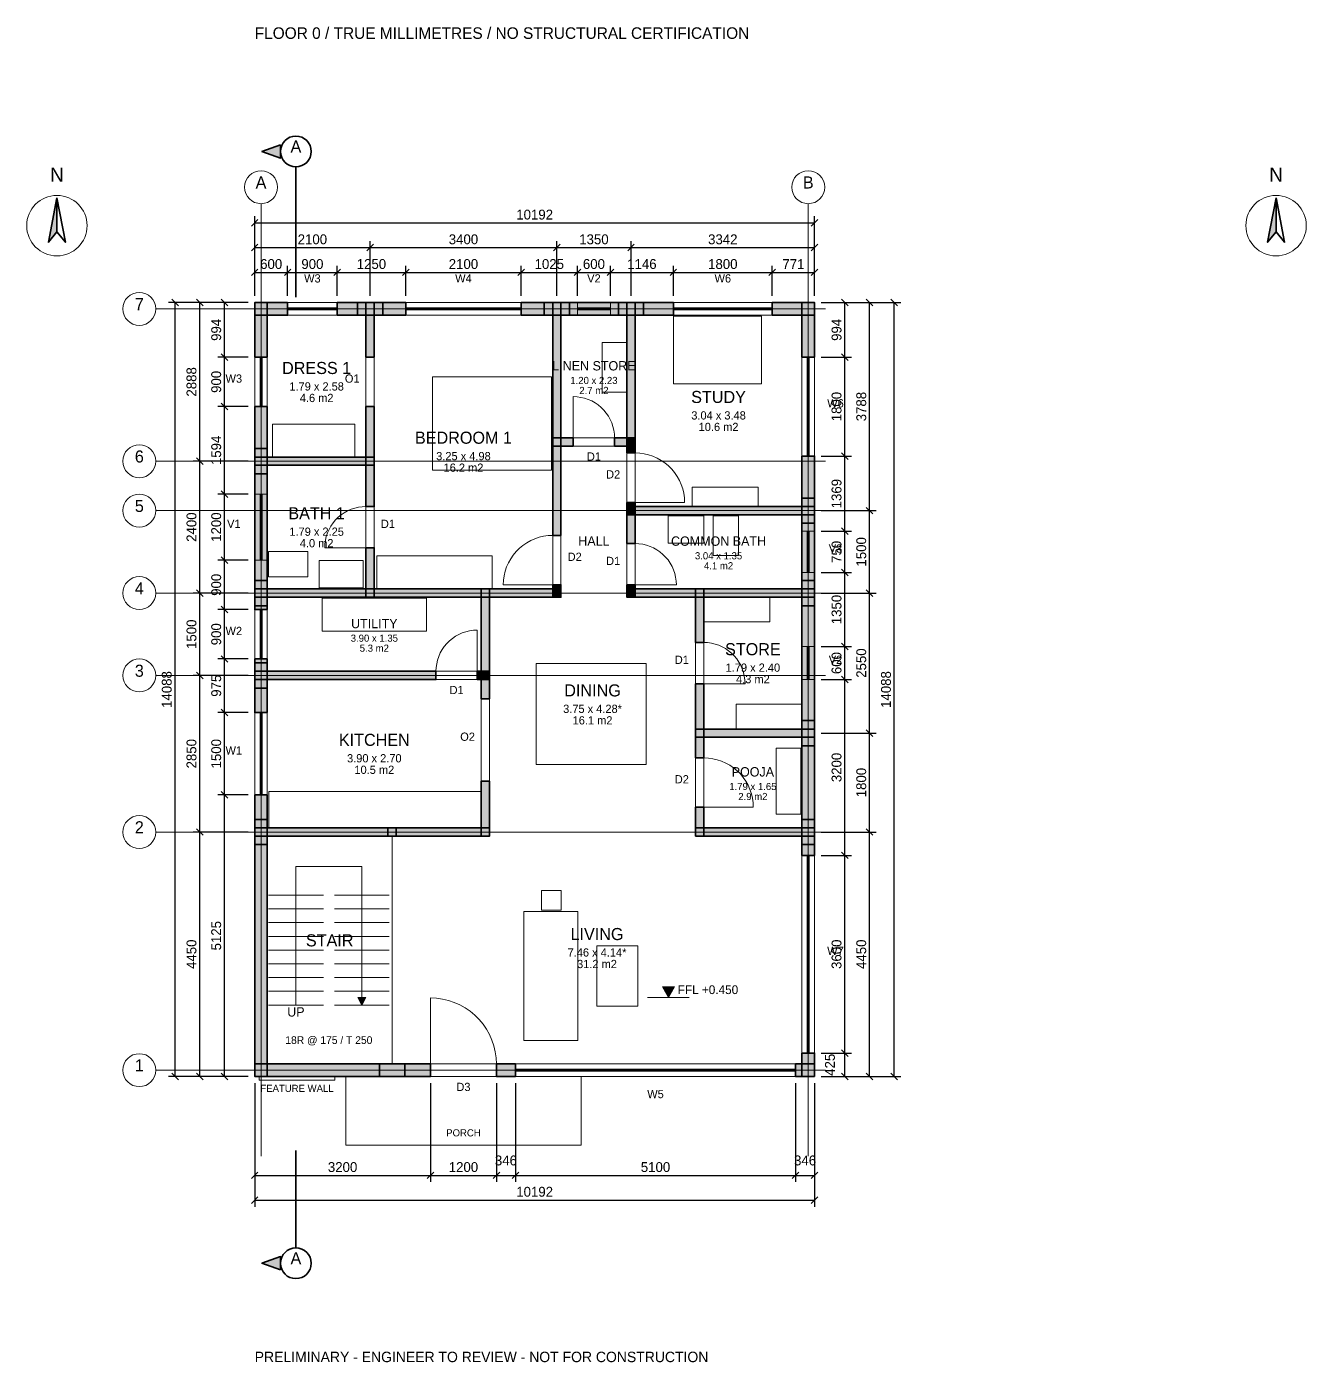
# Model space of a CAD drawing. Header units: millimetres. Extents: x -4150 to 55246, y -5203 to 19109.
# Drawn here: x -4150 to 19142, y -5203 to 19109 of the extents above; entities that cross this region are included whole.
import ezdxf
from ezdxf.enums import TextEntityAlignment as Align

# ---------------------------------------------------------------- set-up
doc = ezdxf.new("R2010")
doc.units = ezdxf.units.MM
for name, color, linetype, lineweight in [('A-ANNO', 7, 'Continuous', 18), ('A-DIMS', 7, 'Continuous', 13), ('A-DOOR', 3, 'Continuous', 18), ('A-EXT', 30, 'Continuous', 18), ('A-FLOR', 8, 'Continuous', 13), ('A-FURN', 8, 'Continuous', 13), ('A-GRID', 8, 'Continuous', 13), ('A-LEVL', 7, 'Continuous', 13), ('A-SECT', 1, 'Continuous', 35), ('A-STAIR', 7, 'Continuous', 18), ('A-TAGS', 1, 'Continuous', 13), ('A-WALL', 7, 'Continuous', 35), ('A-WIND', 4, 'Continuous', 18)]:
    doc.layers.add(name, color=color, linetype=linetype, lineweight=lineweight)
doc.dimstyles.new('FF-ARCH', dxfattribs={"dimtxt": 180, "dimasz": 90, "dimexe": 120, "dimexo": 120, "dimgap": 60, "dimtad": 1, "dimdec": 0, "dimtsz": 60, "dimcen": 2.5, "dimazin": 3, "dimtfac": 1, "dimtmove": 0, "dimatfit": 3})

msp = doc.modelspace()

# ---------------------------------------------------------------- hatches: boundary and pattern name
at = {"layer": 'A-LEVL'}
msp.add_hatch(color=7, dxfattribs=at).paths.add_polyline_path([(7421, 1630), (7641, 1630), (7531, 1440)])
at = {"layer": 'A-SECT'}
for points in [[(470, 16958), (130, 16838), (470, 16718)], [(470, -3520), (130, -3400), (470, -3280)]]:
    msp.add_hatch(color=7, dxfattribs=at).paths.add_polyline_path(points)
at = {"layer": 'A-STAIR'}
msp.add_hatch(color=7, dxfattribs=at).paths.add_polyline_path([(1880, 1440), (2020, 1440), (1950, 1300)])
at = {"layer": 'A-WALL'}
for points in [[(-3600, 15994), (-3754, 15185.5), (-3600, 15378)], [(18592, 15994), (18438, 15185.5), (18592, 15378)], [(0, 14088), (230, 14088), (230, 13094), (0, 13094), (0, 14088)], [(0, 13858), (0, 14088), (600, 14088), (600, 13858), (0, 13858)], [(1500, 13858), (1500, 14088), (2330, 14088), (2330, 13858), (1500, 13858)], [(2100, 13858), (1870, 13858), (1870, 14088), (2750, 14088), (2750, 13858), (2100, 13858)], [(2025, 14088), (2175, 14088), (2175, 13094), (2025, 13094), (2025, 14088)], [(4850, 13858), (4850, 14088), (5730, 14088), (5730, 13858), (4850, 13858)], [(7080, 13858), (5500, 13858), (5270, 13858), (5270, 14088), (7080, 14088), (7080, 13858)], [(5575, 11550), (5575, 11475), (5425, 11475), (5425, 14088), (5575, 14088), (5575, 11550)], [(6620, 13858), (6620, 14088), (7621, 14088), (7621, 13858), (6850, 13858), (6620, 13858)], [(6925, 11550), (6925, 11475), (6775, 11475), (6775, 14088), (6925, 14088), (6925, 11550)], [(10192, 14088), (10192, 13858), (9421, 13858), (9421, 14088), (10192, 14088)], [(9962, 14088), (10192, 14088), (10192, 13094), (9962, 13094), (9962, 14088)], [(230, 10970), (0, 10970), (0, 12194), (230, 12194), (230, 11200), (230, 10970)], [(2175, 11125), (2025, 11125), (2025, 12194), (2175, 12194), (2175, 11200), (2175, 11125)], [(230, 11430), (230, 8800), (230, 8570), (0, 8570), (0, 11430), (230, 11430)], [(5575, 11625), (5575, 9850), (5425, 9850), (5425, 11550), (5425, 11625), (5575, 11625)], [(5500, 11475), (5425, 11475), (5425, 11625), (5800, 11625), (5800, 11475), (5500, 11475)], [(6925, 11475), (6550, 11475), (6550, 11625), (6850, 11625), (6925, 11625), (6925, 11475)], [(6925, 11625), (6925, 11350), (6775, 11350), (6775, 11550), (6775, 11625), (6925, 11625)], [(2175, 11275), (2175, 11125), (0, 11125), (0, 11275), (2100, 11275), (2175, 11275)], [(2175, 11275), (2175, 10375), (2025, 10375), (2025, 11200), (2025, 11275), (2175, 11275)], [(9962, 11294), (10192, 11294), (10192, 10070), (9962, 10070), (9962, 11294)], [(9962, 10530), (10192, 10530), (10192, 8570), (9962, 8570), (9962, 10300), (9962, 10530)], [(6925, 10300), (6925, 10225), (6775, 10225), (6775, 10450), (6925, 10450), (6925, 10300)], [(6925, 10375), (6925, 9700), (6775, 9700), (6775, 10300), (6775, 10375), (6925, 10375)], [(6850, 10225), (6775, 10225), (6775, 10375), (10192, 10375), (10192, 10225), (6850, 10225)], [(2175, 8800), (2175, 8725), (2025, 8725), (2025, 9625), (2175, 9625), (2175, 8800)], [(230, 8500), (0, 8500), (0, 9030), (230, 9030), (230, 8500)], [(9962, 9030), (10192, 9030), (10192, 6020), (9962, 6020), (9962, 8800), (9962, 9030)], [(2175, 8875), (2175, 8725), (0, 8725), (0, 8875), (2100, 8875), (2175, 8875)], [(4275, 8875), (4275, 8725), (2100, 8725), (2025, 8725), (2025, 8875), (4200, 8875), (4275, 8875)], [(4125, 8875), (4275, 8875), (4275, 7300), (4275, 7225), (4125, 7225), (4125, 8800), (4125, 8875)], [(5575, 8875), (5575, 8725), (4200, 8725), (4125, 8725), (4125, 8875), (5500, 8875), (5575, 8875)], [(5575, 8800), (5575, 8725), (5425, 8725), (5425, 8950), (5575, 8950), (5575, 8800)], [(6925, 8800), (6925, 8725), (6775, 8725), (6775, 8950), (6925, 8950), (6925, 8800)], [(8175, 8875), (8175, 8725), (6850, 8725), (6775, 8725), (6775, 8875), (8100, 8875), (8175, 8875)], [(8175, 8875), (8175, 7900), (8025, 7900), (8025, 8800), (8025, 8875), (8175, 8875)], [(8100, 8725), (8025, 8725), (8025, 8875), (10192, 8875), (10192, 8725), (8100, 8725)], [(230, 7300), (230, 7070), (0, 7070), (0, 7600), (230, 7600), (230, 7300)], [(230, 6625), (0, 6625), (0, 7530), (230, 7530), (230, 6625)], [(0, 7225), (0, 7375), (3300, 7375), (3300, 7225), (0, 7225)], [(4275, 7225), (4050, 7225), (4050, 7375), (4200, 7375), (4275, 7375), (4275, 7225)], [(4275, 7375), (4275, 6875), (4125, 6875), (4125, 7300), (4125, 7375), (4275, 7375)], [(8175, 6250), (8175, 6175), (8025, 6175), (8025, 7150), (8175, 7150), (8175, 6250)], [(8175, 6325), (8175, 5800), (8025, 5800), (8025, 6250), (8025, 6325), (8175, 6325)], [(8100, 6175), (8025, 6175), (8025, 6325), (10192, 6325), (10192, 6175), (8100, 6175)], [(9962, 6480), (10192, 6480), (10192, 4220), (9962, 4220), (9962, 6250), (9962, 6480)], [(4275, 4450), (4275, 4375), (4125, 4375), (4125, 5375), (4275, 5375), (4275, 4450)], [(230, 4450), (230, 4220), (0, 4220), (0, 5125), (230, 5125), (230, 4450)], [(8175, 4450), (8175, 4375), (8025, 4375), (8025, 4900), (8175, 4900), (8175, 4450)], [(230, 4680), (230, 0), (0, 0), (0, 4680), (230, 4680)], [(10192, 4680), (10192, 4025), (9962, 4025), (9962, 4450), (9962, 4680), (10192, 4680)], [(2575, 4525), (2575, 4375), (0, 4375), (0, 4525), (2500, 4525), (2575, 4525)], [(4275, 4525), (4275, 4375), (2500, 4375), (2425, 4375), (2425, 4525), (4200, 4525), (4275, 4525)], [(8100, 4375), (8025, 4375), (8025, 4525), (10192, 4525), (10192, 4375), (8100, 4375)], [(10192, 0), (9962, 0), (9962, 425), (10192, 425), (10192, 0)], [(2730, 230), (2730, 0), (0, 0), (0, 230), (2500, 230), (2730, 230)], [(3200, 0), (2270, 0), (2270, 230), (3200, 230), (3200, 0)], [(4400, 0), (4400, 230), (4746, 230), (4746, 0), (4400, 0)], [(10192, 0), (9846, 0), (9846, 230), (10192, 230), (10192, 0)]]:
    msp.add_hatch(color=7, dxfattribs=at).paths.add_polyline_path(points)

# ---------------------------------------------------------------- linework, layer by layer
at = {"layer": 'A-ANNO'}
for centre in [(-3600, 15488), (18592, 15488)]:
    msp.add_circle(centre, 550, dxfattribs=at)
at = {"layer": 'A-DOOR'}
for p, q in [((2025, 12194), (2025, 13094)), ((2175, 12194), (2175, 13094)), ((5800, 11625), (5800, 12375)), ((6925, 10450), (7825, 10450)), ((2025, 9625), (1275, 9625)), ((5425, 8950), (4525, 8950)), ((6925, 8950), (7675, 8950)), ((4050, 7375), (4050, 8125)), ((8175, 7150), (8925, 7150)), ((4125, 5375), (4125, 6875)), ((4275, 5375), (4275, 6875)), ((8175, 4900), (9075, 4900)), ((3200, 230), (3200, 1430))]:
    msp.add_line(p, q, dxfattribs=at)
for points in [[(6550, 11625), (6546.8, 11694.2), (6537.2, 11762.8), (6521.4, 11830.2), (6499.4, 11895.9), (6471.4, 11959.3), (6437.7, 12019.8), (6398.5, 12077), (6354.3, 12130.3), (6305.3, 12179.3), (6252, 12223.5), (6194.8, 12262.7), (6134.3, 12296.4), (6070.9, 12324.4), (6005.2, 12346.4), (5937.8, 12362.2), (5869.2, 12371.8), (5800, 12375)], [(6925, 11350), (7008, 11346.2), (7090.4, 11334.7), (7171.3, 11315.6), (7250.1, 11289.2), (7326.2, 11255.6), (7398.8, 11215.2), (7467.4, 11168.2), (7531.3, 11115.1), (7590.1, 11056.3), (7643.2, 10992.4), (7690.2, 10923.8), (7730.6, 10851.2), (7764.2, 10775.1), (7790.6, 10696.3), (7809.7, 10615.4), (7821.2, 10533), (7825, 10450)], [(2025, 10375), (1955.8, 10371.8), (1887.2, 10362.2), (1819.8, 10346.4), (1754.1, 10324.4), (1690.7, 10296.4), (1630.2, 10262.7), (1573, 10223.5), (1519.7, 10179.3), (1470.7, 10130.3), (1426.5, 10077), (1387.3, 10019.8), (1353.6, 9959.3), (1325.6, 9895.9), (1303.6, 9830.2), (1287.8, 9762.8), (1278.2, 9694.2), (1275, 9625)], [(5425, 9850), (5342, 9846.2), (5259.6, 9834.7), (5178.7, 9815.6), (5099.9, 9789.2), (5023.8, 9755.6), (4951.2, 9715.2), (4882.6, 9668.2), (4818.7, 9615.1), (4759.9, 9556.3), (4706.8, 9492.4), (4659.8, 9423.8), (4619.4, 9351.2), (4585.8, 9275.1), (4559.4, 9196.3), (4540.3, 9115.4), (4528.8, 9033), (4525, 8950)], [(6925, 9700), (6994.2, 9696.8), (7062.8, 9687.2), (7130.2, 9671.4), (7195.9, 9649.4), (7259.3, 9621.4), (7319.8, 9587.7), (7377, 9548.5), (7430.3, 9504.3), (7479.3, 9455.3), (7523.5, 9402), (7562.7, 9344.8), (7596.4, 9284.3), (7624.4, 9220.9), (7646.4, 9155.2), (7662.2, 9087.8), (7671.8, 9019.2), (7675, 8950)], [(3300, 7375), (3303.2, 7444.2), (3312.8, 7512.8), (3328.6, 7580.2), (3350.6, 7645.9), (3378.6, 7709.3), (3412.3, 7769.8), (3451.5, 7827), (3495.7, 7880.3), (3544.7, 7929.3), (3598, 7973.5), (3655.2, 8012.7), (3715.7, 8046.4), (3779.1, 8074.4), (3844.8, 8096.4), (3912.2, 8112.2), (3980.8, 8121.8), (4050, 8125)], [(8175, 7900), (8244.2, 7896.8), (8312.8, 7887.2), (8380.2, 7871.4), (8445.9, 7849.4), (8509.3, 7821.4), (8569.8, 7787.7), (8627, 7748.5), (8680.3, 7704.3), (8729.3, 7655.3), (8773.5, 7602), (8812.7, 7544.8), (8846.4, 7484.3), (8874.4, 7420.9), (8896.4, 7355.2), (8912.2, 7287.8), (8921.8, 7219.2), (8925, 7150)], [(8175, 5800), (8258, 5796.2), (8340.4, 5784.7), (8421.3, 5765.6), (8500.1, 5739.2), (8576.2, 5705.6), (8648.8, 5665.2), (8717.4, 5618.2), (8781.3, 5565.1), (8840.1, 5506.3), (8893.2, 5442.4), (8940.2, 5373.8), (8980.6, 5301.2), (9014.2, 5225.1), (9040.6, 5146.3), (9059.7, 5065.4), (9071.2, 4983), (9075, 4900)], [(4400, 230), (4394.9, 340.7), (4379.6, 450.5), (4354.2, 558.4), (4319, 663.5), (4274.2, 764.9), (4220.3, 861.7), (4157.6, 953.2), (4086.8, 1038.4), (4008.4, 1116.8), (3923.2, 1187.6), (3831.7, 1250.3), (3734.9, 1304.2), (3633.5, 1349), (3528.4, 1384.2), (3420.5, 1409.6), (3310.7, 1424.9), (3200, 1430)]]:
    msp.add_lwpolyline(points, dxfattribs=at)
at = {"layer": 'A-EXT'}
for points in [[(80, -70), (1460, -70), (1460, 0), (80, 0)], [(1660, -1250), (5940, -1250), (5940, 0), (1660, 0)]]:
    msp.add_lwpolyline(points, close=True, dxfattribs=at)
at = {"layer": 'A-FLOR'}
for points in [[(10192, 0), (10192, 14088), (0, 14088), (0, 0), (10192, 0)], [(2025, 11275), (230, 11275), (230, 11430), (230, 13858), (1870, 13858), (2025, 13858)], [(5425, 13858), (5425, 11625), (5425, 11550), (5425, 11475), (5425, 8875), (4275, 8875), (4200, 8875), (4125, 8875), (2175, 8875), (2175, 11125), (2175, 11200), (2175, 11275), (2175, 13858), (2330, 13858), (5270, 13858)], [(5730, 13858), (6620, 13858), (6775, 13858), (6775, 11625), (5575, 11625), (5575, 13858)], [(6925, 11475), (6925, 11550), (6925, 11625), (6925, 13858), (7080, 13858), (9962, 13858), (9962, 10530), (9962, 10375), (6925, 10375)], [(5575, 8800), (5575, 8875), (5575, 11475), (6775, 11475), (6775, 10375), (6775, 10300), (6775, 10225), (6775, 8875), (6775, 8800)], [(230, 8875), (230, 9030), (230, 10970), (230, 11125), (2025, 11125), (2025, 8875)], [(8025, 8875), (6925, 8875), (6925, 10225), (9962, 10225), (9962, 10070), (9962, 9030), (9962, 8875), (8175, 8875), (8100, 8875)], [(6775, 8800), (6775, 8725), (6850, 8725), (6925, 8725), (8025, 8725), (8025, 6325), (8025, 6250), (8025, 6175), (8025, 4525), (8025, 4450), (4275, 4450), (4275, 4525), (4275, 7225), (4275, 7300), (4275, 7375), (4275, 8725), (5425, 8725), (5575, 8725), (5575, 8800)], [(230, 8570), (230, 8725), (2025, 8725), (2100, 8725), (2175, 8725), (4125, 8725), (4125, 7375), (230, 7375), (230, 7530)], [(9962, 8570), (9962, 6480), (9962, 6325), (8175, 6325), (8175, 8725), (9962, 8725)], [(230, 4680), (230, 7070), (230, 7225), (4125, 7225), (4125, 4525), (2575, 4525), (2500, 4525), (2425, 4525), (230, 4525)], [(9962, 4525), (8175, 4525), (8175, 6175), (9962, 6175), (9962, 6020), (9962, 4680)], [(8025, 4450), (8025, 4375), (8100, 4375), (8175, 4375), (9962, 4375), (9962, 4220), (9962, 230), (2730, 230), (2500, 230), (2500, 4375), (2575, 4375), (4125, 4375), (4275, 4375), (4275, 4450)], [(2500, 230), (2270, 230), (230, 230), (230, 4220), (230, 4375), (2425, 4375), (2500, 4375)]]:
    msp.add_lwpolyline(points, close=True, dxfattribs=at)
at = {"layer": 'A-FURN'}
for points in [[(9225, 12608), (9225, 13838), (7625, 13838), (7625, 12608)], [(6775, 12458), (6775, 13358), (6325, 13358), (6325, 12458)], [(5405, 11038), (5405, 12738), (3235, 12738), (3235, 11038)], [(1825, 11275), (1825, 11875), (325, 11875), (325, 11275)], [(9162, 10375), (9162, 10725), (7962, 10725), (7962, 10375)], [(8175, 9705), (8175, 10205), (7525, 10205), (7525, 9705)], [(8805, 9485), (8805, 10205), (8345, 10205), (8345, 9485)], [(970, 9095), (970, 9555), (250, 9555), (250, 9095)], [(1975, 8895), (1975, 9395), (1175, 9395), (1175, 8895)], [(4325, 8875), (4325, 9475), (2225, 9475), (2225, 8875)], [(3130, 8105), (3130, 8705), (1230, 8705), (1230, 8105)], [(9375, 8275), (9375, 8725), (8175, 8725), (8175, 8275)], [(7125, 5680), (7125, 7520), (5125, 7520), (5125, 5680)], [(9962, 6325), (9962, 6775), (8762, 6775), (8762, 6325)], [(9942, 4775), (9942, 5975), (9492, 5975), (9492, 4775)], [(4115, 4530), (4115, 5185), (255, 5185), (255, 4530)], [(5580, 3025), (5580, 3385), (5220, 3385), (5220, 3025)], [(5880, 655), (5880, 3005), (4900, 3005), (4900, 655)], [(6975, 1280), (6975, 2380), (6225, 2380), (6225, 1280)]]:
    msp.add_lwpolyline(points, close=True, dxfattribs=at)
at = {"layer": 'A-GRID'}
for p, q in [((115, -1450), (115, 15888)), ((10077, -1450), (10077, 15888)), ((-1800, 13973), (10392, 13973)), ((-1800, 11200), (10392, 11200)), ((-1800, 10300), (10392, 10300)), ((-1800, 8800), (10392, 8800)), ((-1800, 7300), (10392, 7300)), ((-1800, 4450), (10392, 4450)), ((-1800, 115), (10392, 115))]:
    msp.add_line(p, q, dxfattribs=at)
for centre in [(115, 16188), (10077, 16188), (-2100, 13973), (-2100, 11200), (-2100, 10300), (-2100, 8800), (-2100, 7300), (-2100, 4450), (-2100, 115)]:
    msp.add_circle(centre, 300, dxfattribs=at)
at = {"layer": 'A-LEVL'}
msp.add_line((7151, 1440), (7911, 1440), dxfattribs=at)
msp.add_lwpolyline([(7421, 1630), (7641, 1630), (7531, 1440)], close=True, dxfattribs=at)
at = {"layer": 'A-SECT'}
for p, q in [((750, 16258), (750, 16558)), ((750, 14188), (750, 16258)), ((750, -1350), (750, -2820)), ((750, -2820), (750, -3120))]:
    msp.add_line(p, q, dxfattribs=at)
for points in [[(470, 16958), (130, 16838), (470, 16718)], [(470, -3520), (130, -3400), (470, -3280)]]:
    msp.add_lwpolyline(points, close=True, dxfattribs=at)
for centre in [(750, 16838), (750, -3400)]:
    msp.add_circle(centre, 280, dxfattribs=at)
at = {"layer": 'A-STAIR'}
for p, q in [((250, 3300), (1250, 3300)), ((1450, 3300), (2450, 3300)), ((250, 3050), (1250, 3050)), ((1450, 3050), (2450, 3050)), ((250, 2800), (1250, 2800)), ((1450, 2800), (2450, 2800)), ((250, 2550), (1250, 2550)), ((1450, 2550), (2450, 2550)), ((250, 2300), (1250, 2300)), ((1450, 2300), (2450, 2300)), ((250, 2050), (1250, 2050)), ((1450, 2050), (2450, 2050)), ((250, 1800), (1250, 1800)), ((1450, 1800), (2450, 1800)), ((250, 1550), (1250, 1550)), ((1450, 1550), (2450, 1550)), ((250, 1300), (1250, 1300)), ((1450, 1300), (2450, 1300))]:
    msp.add_line(p, q, dxfattribs=at)
msp.add_lwpolyline([(750, 1300), (750, 3825), (1950, 3825), (1950, 1300)], dxfattribs=at)
msp.add_lwpolyline([(1880, 1440), (2020, 1440), (1950, 1300)], close=True, dxfattribs=at)
at = {"layer": 'A-WALL'}
for points in [[(-3600, 15994), (-3754, 15185.5), (-3600, 15378)], [(-3600, 15994), (-3446, 15185.5), (-3600, 15378)], [(18592, 15994), (18438, 15185.5), (18592, 15378)], [(18592, 15994), (18746, 15185.5), (18592, 15378)], [(0, 14088), (230, 14088), (230, 13094), (0, 13094), (0, 14088)], [(0, 13858), (0, 14088), (600, 14088), (600, 13858), (0, 13858)], [(1500, 13858), (1500, 14088), (2330, 14088), (2330, 13858), (1500, 13858)], [(2100, 13858), (1870, 13858), (1870, 14088), (2750, 14088), (2750, 13858), (2100, 13858)], [(2025, 14088), (2175, 14088), (2175, 13094), (2025, 13094), (2025, 14088)], [(4850, 13858), (4850, 14088), (5730, 14088), (5730, 13858), (4850, 13858)], [(7080, 13858), (5500, 13858), (5270, 13858), (5270, 14088), (7080, 14088), (7080, 13858)], [(5575, 11550), (5575, 11475), (5425, 11475), (5425, 14088), (5575, 14088), (5575, 11550)], [(6620, 13858), (6620, 14088), (7621, 14088), (7621, 13858), (6850, 13858), (6620, 13858)], [(6925, 11550), (6925, 11475), (6775, 11475), (6775, 14088), (6925, 14088), (6925, 11550)], [(10192, 14088), (10192, 13858), (9421, 13858), (9421, 14088), (10192, 14088)], [(9962, 14088), (10192, 14088), (10192, 13094), (9962, 13094), (9962, 14088)], [(230, 10970), (0, 10970), (0, 12194), (230, 12194), (230, 11200), (230, 10970)], [(2175, 11125), (2025, 11125), (2025, 12194), (2175, 12194), (2175, 11200), (2175, 11125)], [(230, 11430), (230, 8800), (230, 8570), (0, 8570), (0, 11430), (230, 11430)], [(5575, 11625), (5575, 9850), (5425, 9850), (5425, 11550), (5425, 11625), (5575, 11625)], [(5500, 11475), (5425, 11475), (5425, 11625), (5800, 11625), (5800, 11475), (5500, 11475)], [(6925, 11475), (6550, 11475), (6550, 11625), (6850, 11625), (6925, 11625), (6925, 11475)], [(6925, 11625), (6925, 11350), (6775, 11350), (6775, 11550), (6775, 11625), (6925, 11625)], [(2175, 11275), (2175, 11125), (0, 11125), (0, 11275), (2100, 11275), (2175, 11275)], [(2175, 11275), (2175, 10375), (2025, 10375), (2025, 11200), (2025, 11275), (2175, 11275)], [(9962, 11294), (10192, 11294), (10192, 10070), (9962, 10070), (9962, 11294)], [(9962, 10530), (10192, 10530), (10192, 8570), (9962, 8570), (9962, 10300), (9962, 10530)], [(6925, 10300), (6925, 10225), (6775, 10225), (6775, 10450), (6925, 10450), (6925, 10300)], [(6925, 10375), (6925, 9700), (6775, 9700), (6775, 10300), (6775, 10375), (6925, 10375)], [(6850, 10225), (6775, 10225), (6775, 10375), (10192, 10375), (10192, 10225), (6850, 10225)], [(2175, 8800), (2175, 8725), (2025, 8725), (2025, 9625), (2175, 9625), (2175, 8800)], [(230, 8500), (0, 8500), (0, 9030), (230, 9030), (230, 8500)], [(9962, 9030), (10192, 9030), (10192, 6020), (9962, 6020), (9962, 8800), (9962, 9030)], [(2175, 8875), (2175, 8725), (0, 8725), (0, 8875), (2100, 8875), (2175, 8875)], [(4275, 8875), (4275, 8725), (2100, 8725), (2025, 8725), (2025, 8875), (4200, 8875), (4275, 8875)], [(4125, 8875), (4275, 8875), (4275, 7300), (4275, 7225), (4125, 7225), (4125, 8800), (4125, 8875)], [(5575, 8875), (5575, 8725), (4200, 8725), (4125, 8725), (4125, 8875), (5500, 8875), (5575, 8875)], [(5575, 8800), (5575, 8725), (5425, 8725), (5425, 8950), (5575, 8950), (5575, 8800)], [(6925, 8800), (6925, 8725), (6775, 8725), (6775, 8950), (6925, 8950), (6925, 8800)], [(8175, 8875), (8175, 8725), (6850, 8725), (6775, 8725), (6775, 8875), (8100, 8875), (8175, 8875)], [(8175, 8875), (8175, 7900), (8025, 7900), (8025, 8800), (8025, 8875), (8175, 8875)], [(8100, 8725), (8025, 8725), (8025, 8875), (10192, 8875), (10192, 8725), (8100, 8725)], [(230, 7300), (230, 7070), (0, 7070), (0, 7600), (230, 7600), (230, 7300)], [(230, 6625), (0, 6625), (0, 7530), (230, 7530), (230, 6625)], [(0, 7225), (0, 7375), (3300, 7375), (3300, 7225), (0, 7225)], [(4275, 7225), (4050, 7225), (4050, 7375), (4200, 7375), (4275, 7375), (4275, 7225)], [(4275, 7375), (4275, 6875), (4125, 6875), (4125, 7300), (4125, 7375), (4275, 7375)], [(8175, 6250), (8175, 6175), (8025, 6175), (8025, 7150), (8175, 7150), (8175, 6250)], [(8175, 6325), (8175, 5800), (8025, 5800), (8025, 6250), (8025, 6325), (8175, 6325)], [(8100, 6175), (8025, 6175), (8025, 6325), (10192, 6325), (10192, 6175), (8100, 6175)], [(9962, 6480), (10192, 6480), (10192, 4220), (9962, 4220), (9962, 6250), (9962, 6480)], [(4275, 4450), (4275, 4375), (4125, 4375), (4125, 5375), (4275, 5375), (4275, 4450)], [(230, 4450), (230, 4220), (0, 4220), (0, 5125), (230, 5125), (230, 4450)], [(8175, 4450), (8175, 4375), (8025, 4375), (8025, 4900), (8175, 4900), (8175, 4450)], [(230, 4680), (230, 0), (0, 0), (0, 4680), (230, 4680)], [(10192, 4680), (10192, 4025), (9962, 4025), (9962, 4450), (9962, 4680), (10192, 4680)], [(2575, 4525), (2575, 4375), (0, 4375), (0, 4525), (2500, 4525), (2575, 4525)], [(4275, 4525), (4275, 4375), (2500, 4375), (2425, 4375), (2425, 4525), (4200, 4525), (4275, 4525)], [(8100, 4375), (8025, 4375), (8025, 4525), (10192, 4525), (10192, 4375), (8100, 4375)], [(10192, 0), (9962, 0), (9962, 425), (10192, 425), (10192, 0)], [(2730, 230), (2730, 0), (0, 0), (0, 230), (2500, 230), (2730, 230)], [(3200, 0), (2270, 0), (2270, 230), (3200, 230), (3200, 0)], [(4400, 0), (4400, 230), (4746, 230), (4746, 0), (4400, 0)], [(10192, 0), (9846, 0), (9846, 230), (10192, 230), (10192, 0)]]:
    msp.add_lwpolyline(points, close=True, dxfattribs=at)
at = {"layer": 'A-WIND'}
for p, q in [((600, 14088), (1500, 14088)), ((600, 14088), (600, 13858)), ((600, 13991), (1500, 13991)), ((600, 13955), (1500, 13955)), ((600, 13858), (1500, 13858)), ((1500, 14088), (1500, 13858)), ((2750, 14088), (4850, 14088)), ((2750, 14088), (2750, 13858)), ((2750, 13991), (4850, 13991)), ((2750, 13955), (4850, 13955)), ((2750, 13858), (4850, 13858)), ((4850, 14088), (4850, 13858)), ((5875, 14088), (6475, 14088)), ((5875, 14088), (5875, 13858)), ((5875, 13991), (6475, 13991)), ((5875, 13955), (6475, 13955)), ((5875, 13858), (6475, 13858)), ((6475, 14088), (6475, 13858)), ((7621, 14088), (9421, 14088)), ((7621, 14088), (7621, 13858)), ((7621, 13991), (9421, 13991)), ((7621, 13955), (9421, 13955)), ((7621, 13858), (9421, 13858)), ((9421, 14088), (9421, 13858)), ((0, 12194), (0, 13094)), ((0, 13094), (230, 13094)), ((97, 12194), (97, 13094)), ((133, 12194), (133, 13094)), ((230, 12194), (230, 13094)), ((9962, 11294), (9962, 13094)), ((10192, 13094), (9962, 13094)), ((10059, 11294), (10059, 13094)), ((10095, 11294), (10095, 13094)), ((10192, 11294), (10192, 13094)), ((0, 12194), (230, 12194)), ((10192, 11294), (9962, 11294)), ((0, 9400), (0, 10600)), ((0, 10600), (230, 10600)), ((97, 9400), (97, 10600)), ((133, 9400), (133, 10600)), ((230, 9400), (230, 10600)), ((9962, 9175), (9962, 9925)), ((10192, 9925), (9962, 9925)), ((10059, 9175), (10059, 9925)), ((10095, 9175), (10095, 9925)), ((10192, 9175), (10192, 9925)), ((0, 9400), (230, 9400)), ((10192, 9175), (9962, 9175)), ((0, 7600), (0, 8500)), ((0, 8500), (230, 8500)), ((97, 7600), (97, 8500)), ((133, 7600), (133, 8500)), ((230, 7600), (230, 8500)), ((9962, 7225), (9962, 7825)), ((10192, 7825), (9962, 7825)), ((10059, 7225), (10059, 7825)), ((10095, 7225), (10095, 7825)), ((10192, 7225), (10192, 7825)), ((0, 7600), (230, 7600)), ((10192, 7225), (9962, 7225)), ((0, 5125), (0, 6625)), ((0, 6625), (230, 6625)), ((97, 5125), (97, 6625)), ((133, 5125), (133, 6625)), ((230, 5125), (230, 6625)), ((0, 5125), (230, 5125)), ((9962, 425), (9962, 4025)), ((10192, 4025), (9962, 4025)), ((10059, 425), (10059, 4025)), ((10095, 425), (10095, 4025)), ((10192, 425), (10192, 4025)), ((10192, 425), (9962, 425)), ((4746, 230), (9846, 230)), ((4746, 0), (4746, 230)), ((4746, 133), (9846, 133)), ((4746, 97), (9846, 97)), ((4746, 0), (9846, 0)), ((9846, 0), (9846, 230))]:
    msp.add_line(p, q, dxfattribs=at)

# ---------------------------------------------------------------- texts
at = {"layer": 'A-ANNO'}
for s, height, p in [('FLOOR 0 / TRUE MILLIMETRES / NO STRUCTURAL CERTIFICATION', 210, (0, 18888)), ('PRELIMINARY - ENGINEER TO REVIEW - NOT FOR CONSTRUCTION', 190, (0, -5200))]:
    msp.add_text(s, height=height, dxfattribs=at).set_placement(p)
for s, height, p in [('N', 260, (-3600, 16208)), ('N', 260, (18592, 16208)), ('DRESS 1', 220, (1127.5, 12721)), ('LINEN STORE', 170, (6175, 12801)), ('1.20 x 2.23', 130, (6175, 12566)), ('1.79 x 2.58', 150, (1127.5, 12441.5)), ('4.6 m2', 150, (1127.5, 12231.5)), ('2.7 m2', 130, (6175, 12384)), ('STUDY', 220, (8443.5, 12193.5)), ('3.04 x 3.48', 150, (8443.5, 11914)), ('BEDROOM 1', 220, (3800, 11452)), ('10.6 m2', 150, (8443.5, 11704)), ('3.25 x 4.98', 150, (3800, 11172.5)), ('16.2 m2', 150, (3800, 10962.5)), ('BATH 1', 220, (1127.5, 10077)), ('1.79 x 2.25', 150, (1127.5, 9797.5)), ('4.0 m2', 150, (1127.5, 9587.5)), ('HALL', 170, (6175, 9609.5)), ('COMMON BATH', 170, (8443.5, 9609.5)), ('3.04 x 1.35', 130, (8443.5, 9374.5)), ('4.1 m2', 130, (8443.5, 9192.5)), ('UTILITY', 170, (2177.5, 8109.5)), ('3.90 x 1.35', 130, (2177.5, 7874.5)), ('5.3 m2', 130, (2177.5, 7692.5)), ('STORE', 220, (9068.5, 7602)), ('1.79 x 2.40', 150, (9068.5, 7322.5)), ('4.3 m2', 150, (9068.5, 7112.5)), ('DINING', 220, (6150, 6852)), ('3.75 x 4.28*', 150, (6150, 6572.5)), ('16.1 m2', 150, (6150, 6362.5)), ('KITCHEN', 220, (2177.5, 5952)), ('3.90 x 2.70', 150, (2177.5, 5672.5)), ('10.5 m2', 150, (2177.5, 5462.5)), ('POOJA', 170, (9068.5, 5409.5)), ('1.79 x 1.65', 130, (9068.5, 5174.5)), ('2.9 m2', 130, (9068.5, 4992.5)), ('LIVING', 220, (6231, 2417)), ('STAIR', 220, (1365, 2302)), ('7.46 x 4.14*', 150, (6231, 2137.5)), ('31.2 m2', 150, (6231, 1927.5))]:
    msp.add_text(s, height=height, dxfattribs=at).set_placement(p, align=Align.BOTTOM_CENTER)
at = {"layer": 'A-EXT'}
for s, p in [('FEATURE WALL', (770, -320)), ('PORCH', (3800, -1130))]:
    msp.add_text(s, height=130, dxfattribs=at).set_placement(p, align=Align.BOTTOM_CENTER)
at = {"layer": 'A-GRID'}
for s, p in [('A', (115, 16098)), ('B', (10077, 16098)), ('7', (-2100, 13883)), ('6', (-2100, 11110)), ('5', (-2100, 10210)), ('4', (-2100, 8710)), ('3', (-2100, 7210)), ('2', (-2100, 4360)), ('1', (-2100, 25))]:
    msp.add_text(s, height=220, dxfattribs=at).set_placement(p, align=Align.BOTTOM_CENTER)
at = {"layer": 'A-LEVL'}
msp.add_text('FFL +0.450', height=160, dxfattribs=at).set_placement((7701, 1500))
at = {"layer": 'A-SECT'}
for p in [(750, 16753), (750, -3485)]:
    msp.add_text('A', height=220, dxfattribs=at).set_placement(p, align=Align.BOTTOM_CENTER)
at = {"layer": 'A-STAIR'}
for s, height, p in [('UP', 170, (750, 1040)), ('18R @ 175 / T 250', 140, (1350, 550))]:
    msp.add_text(s, height=height, dxfattribs=at).set_placement(p, align=Align.BOTTOM_CENTER)
at = {"layer": 'A-TAGS'}
for s, p in [('W3', (1050, 14408)), ('W4', (3800, 14408)), ('V2', (6175, 14408)), ('W6', (8521, 14408)), ('W3', (-380, 12584)), ('O1', (1775, 12584)), ('W6', (10572, 12134)), ('D1', (6175, 11165)), ('D2', (6525, 10840)), ('V1', (-380, 9940)), ('D1', (2425, 9940)), ('D2', (5825, 9340)), ('V3', (10572, 9490)), ('D1', (6525, 9265)), ('W2', (-380, 7990)), ('D1', (7775, 7465)), ('V2', (10572, 7465)), ('D1', (3675, 6915)), ('O2', (3875, 6065)), ('W1', (-380, 5815)), ('D2', (7775, 5290)), ('W7', (10572, 2165)), ('D3', (3800, -310)), ('W5', (7296, -440))]:
    msp.add_text(s, height=150, dxfattribs=at).set_placement(p, align=Align.BOTTOM_CENTER)

# ---------------------------------------------------------------- dimensions: what is measured, and where the dimension line sits
at = {"layer": 'A-DIMS'}
for base, p1, p2 in [((0, 15538), (0, 14088), (10192, 14088)), ((0, 15088), (0, 14088), (2100, 14088)), ((2100, 15088), (2100, 14088), (5500, 14088)), ((5500, 15088), (5500, 14088), (6850, 14088)), ((6850, 15088), (6850, 14088), (10192, 14088)), ((0, 14638), (0, 14088), (600, 14088)), ((600, 14638), (600, 14088), (1500, 14088)), ((1500, 14638), (1500, 14088), (2750, 14088)), ((2750, 14638), (2750, 14088), (4850, 14088)), ((4850, 14638), (4850, 14088), (5875, 14088)), ((5875, 14638), (5875, 14088), (6475, 14088)), ((6475, 14638), (6475, 14088), (7621, 14088)), ((7621, 14638), (7621, 14088), (9421, 14088)), ((9421, 14638), (9421, 14088), (10192, 14088)), ((0, -1800), (0, 0), (3200, 0)), ((0, -2250), (0, 0), (10192, 0)), ((3200, -1800), (3200, 0), (4400, 0)), ((4400, -1800), (4400, 0), (4746, 0)), ((4746, -1800), (4746, 0), (9846, 0)), ((9846, -1800), (9846, 0), (10192, 0))]:
    msp.add_linear_dim(base=base, p1=p1, p2=p2, dimstyle='FF-ARCH', dxfattribs=at).render()
for base, p1, p2 in [((-1450, 0), (0, 0), (0, 14088)), ((-1000, 11200), (0, 11200), (0, 14088)), ((-550, 13094), (0, 13094), (0, 14088)), ((10742, 13094), (10192, 13094), (10192, 14088)), ((11192, 10300), (10192, 10300), (10192, 14088)), ((11642, 0), (10192, 0), (10192, 14088)), ((-550, 12194), (0, 12194), (0, 13094)), ((10742, 11294), (10192, 11294), (10192, 13094)), ((-550, 10600), (0, 10600), (0, 12194)), ((-1000, 8800), (0, 8800), (0, 11200)), ((10742, 9925), (10192, 9925), (10192, 11294)), ((-550, 9400), (0, 9400), (0, 10600)), ((11192, 8800), (10192, 8800), (10192, 10300)), ((10742, 9175), (10192, 9175), (10192, 9925)), ((-550, 8500), (0, 8500), (0, 9400)), ((10742, 7825), (10192, 7825), (10192, 9175)), ((-1000, 7300), (0, 7300), (0, 8800)), ((11192, 6250), (10192, 6250), (10192, 8800)), ((-550, 7600), (0, 7600), (0, 8500)), ((10742, 7225), (10192, 7225), (10192, 7825)), ((-550, 6625), (0, 6625), (0, 7600)), ((-1000, 4450), (0, 4450), (0, 7300)), ((10742, 4025), (10192, 4025), (10192, 7225)), ((-550, 5125), (0, 5125), (0, 6625)), ((11192, 4450), (10192, 4450), (10192, 6250)), ((-550, 0), (0, 0), (0, 5125)), ((-1000, 0), (0, 0), (0, 4450)), ((11192, 0), (10192, 0), (10192, 4450)), ((10742, 425), (10192, 425), (10192, 4025)), ((10742, 0), (10192, 0), (10192, 425))]:
    msp.add_linear_dim(base=base, p1=p1, p2=p2, angle=90, dimstyle='FF-ARCH', dxfattribs=at).render()

doc.saveas('drawing.dxf')
